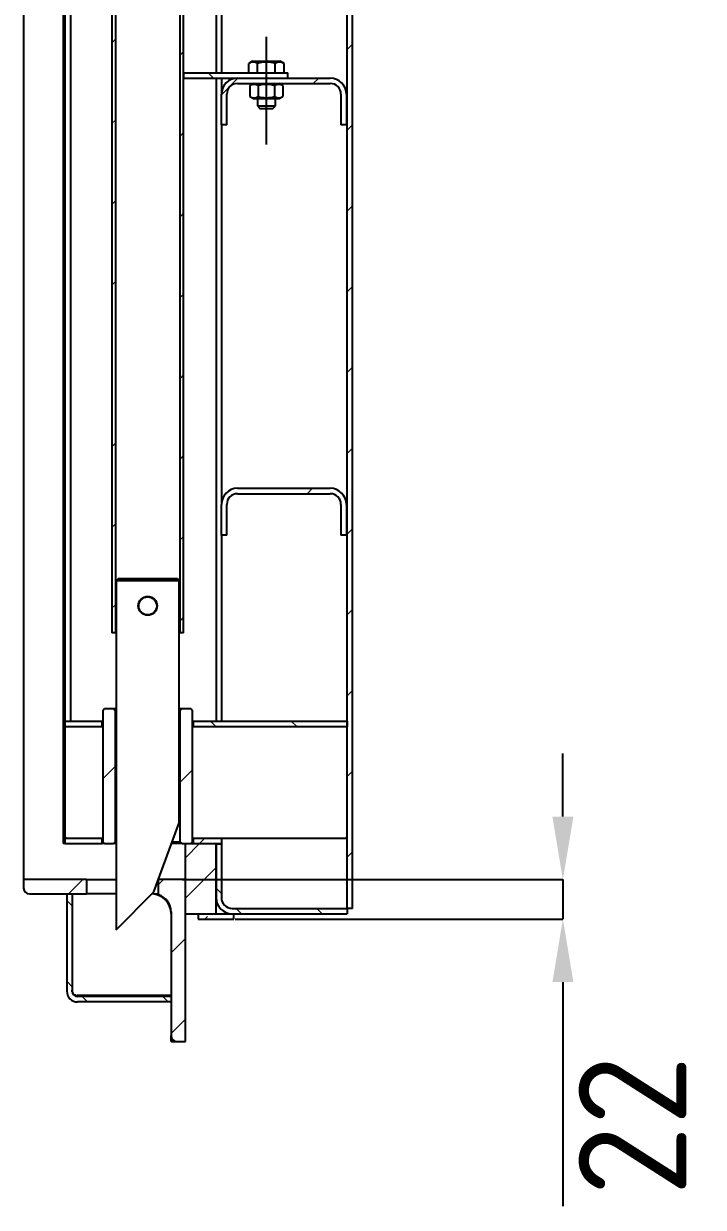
# Model space of a CAD drawing. Header units: millimetres. Extents: x 0 to 594, y 0 to 420.
# Drawn here: x 276.2 to 314, y 157.7 to 223.5 of the extents above; entities that cross this region are included whole.
import ezdxf

# ---------------------------------------------------------------- set-up
doc = ezdxf.new("R2010")
doc.units = ezdxf.units.MM
doc.header["$PDSIZE"] = -1
doc.layers.add('FORMAT', color=7, linetype='Continuous')
doc.styles.add('GOST-2.304_Type-B', font='')
doc.styles.add('SLDTEXTSTYLE1', font='TXT', dxfattribs={"width": 0.7})
doc.styles.get('GOST-2.304_Type-B').set_extended_font_data('GOST Common')
doc.dimstyles.new('SLDDIMSTYLE0', dxfattribs={"dimtxt": 3.5, "dimasz": 3.5, "dimexe": 0, "dimexo": 0.0625, "dimgap": 0.875, "dimtad": 2, "dimdec": 1, "dimlfac": 10, "dimrnd": 1e-09, "dimzin": 12, "dimdsep": 46, "dimtxsty": 'SLDTEXTSTYLE1', "dimsah": 1, "dimcen": 0.09, "dimadec": 0, "dimazin": 3, "dimtfac": 1, "dimtdec": 1, "dimtmove": 0, "dimatfit": 0, "dimfxl": 1, "dimfrac": 2, "dimtolj": 1, "dimtzin": 12, "dimarcsym": 0})

# ---------------------------------------------------------------- blocks, each defined once
blk = doc.blocks.new('SW_HATCH_0')
at = {"color": 0, "linetype": 'Continuous', "lineweight": 18}
for p, q in [((-3.9, 54.472), (-4.1, 54.272)), ((9.3, 54.201), (9, 53.901)), ((-6.7, 53.917), (-6.8, 53.817)), ((-0.1, 53.782), (-0.3, 53.582)), ((1.268, 52.613), (1.568, 52.313)), ((2.922, 52.313), (2, 51.391)), ((7.412, 52.313), (7.112, 52.013)), ((-6.7, 51.672), (-6.8, 51.572)), ((-6.7, 49.427), (-6.8, 49.327)), ((-3.9, 49.982), (-4.1, 49.782)), ((9.3, 49.711), (9, 49.411)), ((-0.1, 49.291), (-0.3, 49.091)), ((-6.7, 47.182), (-6.8, 47.082)), ((-3.9, 45.491), (-4.1, 45.291)), ((-6.7, 44.936), (-6.8, 44.836)), ((-0.1, 44.801), (-0.3, 44.601)), ((9.3, 45.221), (9, 44.921)), ((-6.7, 42.691), (-6.8, 42.591)), ((-3.9, 41.001), (-4.1, 40.801)), ((-6.7, 40.446), (-6.8, 40.346)), ((-0.1, 40.311), (-0.3, 40.111)), ((9.3, 40.731), (9, 40.431)), ((9.3, 36.241), (9, 35.941)), ((-6.7, 35.956), (-6.8, 35.856)), ((-0.1, 35.821), (-0.3, 35.621)), ((-6.7, 33.711), (-6.8, 33.611)), ((-3.9, 32.021), (-4.1, 31.821)), ((9.3, 31.751), (9, 31.451)), ((-6.7, 31.466), (-6.8, 31.366)), ((-0.1, 31.331), (-0.3, 31.131)), ((-6.7, 29.221), (-6.8, 29.121)), ((2.454, 29.395), (2.118, 29.059)), ((7.062, 29.513), (6.762, 29.213)), ((-6.7, 26.976), (-6.8, 26.876)), ((-3.9, 27.531), (-4.1, 27.331)), ((9.3, 27.261), (9, 26.961)), ((-0.1, 26.841), (-0.3, 26.641)), ((-6.7, 24.731), (-6.8, 24.631)), ((-3.9, 23.041), (-4.1, 22.841)), ((-6.7, 22.486), (-6.8, 22.386)), ((9.3, 22.77), (9, 22.47)), ((-0.1, 22.351), (-0.3, 22.151)), ((-6.7, 20.241), (-6.8, 20.141)), ((-6.7, 17.996), (-6.8, 17.896)), ((9.3, 18.28), (9, 17.98)), ((1.397, 16.563), (1.697, 16.263)), ((5.888, 16.563), (6.188, 16.263)), ((-6.7, 15.751), (-6.8, 15.651)), ((-3.91, 14.051), (-4.6, 13.361)), ((0.4, 13.87), (-0.29, 13.18)), ((-6.7, 13.506), (-6.8, 13.406)), ((9.3, 13.79), (9, 13.49)), ((-6.7, 11.261), (-6.8, 11.161)), ((1.083, 10.063), (0.783, 9.763)), ((0.783, 9.763), (0, 8.98)), ((9.3, 9.3), (9, 9)), ((1.7, 8.435), (0, 6.735)), ((-5.707, 7.763), (-6.507, 6.963)), ((-1.217, 7.763), (-1.5, 7.48)), ((1.7, 7.28), (2, 6.98)), ((-6.6, 6.6), (-6.3, 6.3)), ((2.817, 6.163), (3.117, 5.863)), ((7.307, 6.163), (7.607, 5.863)), ((1.221, 5.712), (1.073, 5.563)), ((0, 4.49), (-0.8, 3.69)), ((-6.6, 2.11), (-6.3, 1.81)), ((-5.753, 1.263), (-5.453, 0.963)), ((-1.263, 1.263), (-0.963, 0.963)), ((0, 0), (-0.8, -0.8))]:
    blk.add_line(p, q, dxfattribs=at)
blk = doc.blocks.new('*D62')
at = {"layer": 'Defpoints', "color": 0, "transparency": 16777216}
for p in [(284.928, 175.966), (287.865, 173.766), (306.159, 173.766)]:
    blk.add_point(p, dxfattribs=at)
at = {"layer": 'FORMAT', "color": 0, "lineweight": -2, "transparency": 16777216}
for p, q in [((306.159, 179.466), (306.159, 182.966)), ((284.991, 175.966), (306.159, 175.966)), ((306.159, 175.966), (306.159, 173.766)), ((287.928, 173.766), (306.159, 173.766)), ((306.159, 170.266), (306.159, 157.816))]:
    blk.add_line(p, q, dxfattribs=at)
at = {"layer": 'FORMAT', "color": 0, "transparency": 16777216}
for points in [[(305.576, 179.466), (306.743, 179.466), (306.159, 175.966)], [(305.576, 170.266), (306.743, 170.266), (306.159, 173.766)]]:
    blk.add_solid(points, dxfattribs=at)
at = {"layer": 'FORMAT', "color": 0, "transparency": 16777216, "insert": (310.034, 162.291), "char_height": 6, "attachment_point": 5, "rotation": 90, "style": 'GOST-2.304_Type-B'}
blk.add_mtext('\\A1;22', dxfattribs=at)

msp = doc.modelspace()

# ---------------------------------------------------------------- linework, layer by layer
at = {"layer": 'FORMAT'}
for p, q in [((276.165, 274.916), (276.165, 175.966)), ((278.365, 274.291), (278.365, 177.966)), ((278.465, 274.291), (278.465, 177.966)), ((294.165, 174.366), (294.165, 274.306)), ((294.465, 174.366), (294.465, 274.306)), ((278.765, 271.716), (278.765, 184.766)), ((281.065, 259.679), (281.065, 189.679)), ((281.265, 259.679), (281.265, 189.679)), ((284.865, 189.679), (284.865, 259.679)), ((285.065, 189.679), (285.065, 259.679)), ((286.865, 243.316), (286.865, 220.816)), ((287.165, 240.716), (287.165, 220.816)), ((289.665, 216.816), (289.665, 222.816)), ((288.9, 221.456), (288.684, 221.331)), ((288.684, 220.816), (288.684, 221.331)), ((288.9, 221.456), (289.665, 221.456)), ((289.175, 220.816), (289.175, 221.331)), ((289.665, 221.456), (290.43, 221.456)), ((290.156, 220.816), (290.156, 221.331)), ((290.647, 221.331), (290.43, 221.456)), ((290.647, 220.816), (290.647, 221.331)), ((285.065, 220.816), (285.065, 220.516)), ((285.065, 220.816), (290.865, 220.816)), ((285.065, 220.516), (290.865, 220.516)), ((286.865, 220.516), (286.865, 184.766)), ((287.165, 220.516), (287.165, 219.616)), ((288.065, 220.516), (293.215, 220.516)), ((290.865, 220.516), (290.865, 220.816)), ((288.065, 220.216), (293.215, 220.216)), ((288.945, 220.216), (288.742, 220.098)), ((288.742, 220.098), (288.742, 219.494)), ((288.945, 220.216), (290.025, 220.216)), ((289.204, 220.098), (289.204, 219.494)), ((290.025, 220.216), (290.385, 220.216)), ((290.127, 220.098), (290.127, 219.494)), ((290.589, 220.098), (290.385, 220.216)), ((290.589, 220.098), (290.589, 219.494)), ((287.165, 217.916), (287.165, 219.616)), ((287.465, 217.916), (287.465, 219.616)), ((288.742, 219.494), (288.945, 219.376)), ((288.945, 219.376), (290.025, 219.376)), ((289.165, 219.376), (289.165, 218.966)), ((290.025, 219.376), (290.385, 219.376)), ((290.165, 218.966), (290.165, 219.376)), ((290.385, 219.376), (290.589, 219.494)), ((293.815, 219.616), (293.815, 217.916)), ((294.115, 219.616), (294.115, 217.916)), ((289.165, 218.966), (289.315, 218.816)), ((289.165, 218.966), (289.665, 218.966)), ((289.665, 218.816), (289.315, 218.816)), ((289.665, 218.966), (290.165, 218.966)), ((290.015, 218.816), (289.665, 218.816)), ((290.015, 218.816), (290.165, 218.966)), ((287.465, 217.916), (287.165, 217.916)), ((287.165, 217.916), (287.165, 196.816)), ((294.115, 217.916), (293.815, 217.916)), ((288.065, 197.716), (293.215, 197.716)), ((288.065, 197.416), (293.215, 197.416)), ((287.165, 195.116), (287.165, 196.816)), ((287.465, 195.116), (287.465, 196.816)), ((293.815, 196.816), (293.815, 195.116)), ((294.115, 196.816), (294.115, 195.116)), ((287.465, 195.116), (287.165, 195.116)), ((287.165, 195.116), (287.165, 184.766)), ((294.115, 195.116), (293.815, 195.116)), ((281.415, 192.679), (281.315, 192.579)), ((281.315, 192.579), (281.315, 173.179)), ((283.065, 192.579), (281.315, 192.579)), ((284.715, 192.679), (281.415, 192.679)), ((284.815, 192.579), (283.065, 192.579)), ((284.815, 192.579), (284.715, 192.679)), ((284.815, 179.126), (284.815, 192.579)), ((281.265, 189.679), (281.065, 189.679)), ((281.315, 189.679), (281.265, 189.679)), ((284.865, 189.679), (284.815, 189.679)), ((285.065, 189.679), (284.865, 189.679)), ((280.565, 185.366), (280.665, 185.466)), ((280.565, 185.366), (280.565, 178.066)), ((280.665, 185.466), (281.155, 185.466)), ((281.155, 185.466), (281.255, 185.366)), ((281.155, 185.466), (281.315, 185.466)), ((281.255, 185.366), (281.255, 178.066)), ((281.315, 185.366), (281.255, 185.366)), ((284.815, 185.466), (284.975, 185.466)), ((284.875, 185.366), (284.815, 185.366)), ((284.875, 185.366), (284.975, 185.466)), ((284.875, 178.066), (284.875, 185.366)), ((284.975, 185.466), (285.465, 185.466)), ((285.465, 185.466), (285.565, 185.366)), ((285.565, 178.066), (285.565, 185.366)), ((278.465, 184.766), (280.54, 184.766)), ((278.465, 184.466), (278.465, 184.766)), ((278.465, 184.466), (280.54, 184.466)), ((280.54, 184.466), (280.54, 184.766)), ((280.565, 184.766), (280.54, 184.766)), ((280.54, 184.466), (280.565, 184.466)), ((285.59, 184.766), (285.565, 184.766)), ((285.565, 184.466), (285.59, 184.466)), ((285.59, 184.766), (285.59, 184.466)), ((285.59, 184.766), (294.165, 184.766)), ((285.59, 184.466), (294.165, 184.466)), ((294.165, 184.766), (294.165, 184.466)), ((283.415, 175.279), (284.815, 179.126)), ((278.465, 177.966), (278.365, 177.966)), ((278.465, 178.266), (280.54, 178.266)), ((278.465, 177.966), (278.465, 178.266)), ((278.465, 177.966), (280.54, 177.966)), ((280.54, 177.966), (280.54, 178.266)), ((280.565, 178.266), (280.54, 178.266)), ((280.665, 177.966), (280.54, 177.966)), ((280.665, 177.966), (280.565, 178.066)), ((280.665, 177.966), (281.155, 177.966)), ((281.255, 178.066), (281.155, 177.966)), ((281.315, 177.966), (281.155, 177.966)), ((281.255, 178.066), (281.315, 178.066)), ((284.975, 177.966), (284.393, 177.966)), ((284.43, 178.066), (284.875, 178.066)), ((284.975, 177.966), (284.875, 178.066)), ((284.975, 177.966), (285.465, 177.966)), ((285.165, 177.966), (286.865, 177.966)), ((285.165, 174.066), (285.165, 177.966)), ((285.565, 178.066), (285.465, 177.966)), ((285.59, 178.266), (285.565, 178.266)), ((285.59, 178.266), (285.59, 177.966)), ((285.59, 178.266), (287.165, 178.266)), ((285.59, 177.966), (287.165, 177.966)), ((286.865, 174.066), (286.865, 177.966)), ((286.865, 177.941), (286.865, 174.966)), ((287.165, 177.941), (286.865, 177.941)), ((287.165, 178.266), (294.065, 178.266)), ((287.165, 178.266), (287.165, 177.966)), ((287.165, 177.966), (287.165, 177.941)), ((287.165, 177.941), (287.165, 174.966)), ((276.165, 175.966), (276.165, 175.496)), ((279.665, 175.966), (276.165, 175.966)), ((279.665, 175.966), (279.665, 175.166)), ((279.665, 175.966), (281.315, 175.966)), ((283.665, 175.12), (283.665, 175.966)), ((285.165, 175.966), (283.665, 175.966)), ((285.165, 166.966), (285.165, 175.966)), ((276.495, 175.166), (279.665, 175.166)), ((278.565, 175.166), (278.565, 169.766)), ((278.565, 175.166), (278.865, 175.166)), ((278.865, 175.166), (278.865, 169.766)), ((281.315, 175.166), (279.665, 175.166)), ((281.315, 173.179), (283.415, 175.279)), ((283.365, 175.166), (283.302, 175.166)), ((287.765, 174.366), (294.165, 174.366)), ((294.165, 174.366), (294.165, 174.066)), ((294.465, 174.366), (294.165, 174.366)), ((284.365, 174.166), (284.365, 167.296)), ((285.165, 174.066), (286.865, 174.066)), ((285.865, 174.066), (285.865, 173.766)), ((285.865, 174.066), (287.865, 174.066)), ((285.865, 173.766), (287.865, 173.766)), ((287.765, 174.066), (294.165, 174.066)), ((287.865, 173.766), (287.865, 174.066)), ((279.069, 169.535), (278.986, 169.533)), ((279.165, 169.537), (284.365, 169.537)), ((284.365, 169.466), (279.165, 169.466)), ((284.365, 169.166), (279.165, 169.166)), ((284.365, 169.466), (284.365, 169.166)), ((284.365, 166.966), (284.365, 167.296)), ((284.365, 166.966), (284.695, 166.966)), ((284.695, 166.966), (285.165, 166.966))]:
    msp.add_line(p, q, dxfattribs=at)
for radius in [0.525, 0.5]:
    msp.add_circle((283.065, 191.179), radius, dxfattribs=at)
for centre, radius, start, end in [((288.929, 220.96), 0.445, 56.49907, 123.50093), ((289.665, 219.746), 1.659, 72.79837, 107.20163), ((290.402, 220.96), 0.445, 56.49907, 123.50093), ((288.065, 219.616), 0.9, 90, 180), ((293.215, 219.616), 0.9, 0, 90), ((288.065, 219.616), 0.6, 90, 180), ((288.973, 219.746), 0.421, 56.74416, 123.25584), ((289.665, 218.615), 1.553, 72.703, 107.297), ((290.358, 219.749), 0.418, 56.49907, 123.50093), ((293.215, 219.616), 0.6, 0, 90), ((288.973, 219.846), 0.421, 236.73422, 303.26578), ((289.665, 220.977), 1.553, 252.703, 287.297), ((290.358, 219.843), 0.418, 236.49907, 303.50093), ((288.065, 196.816), 0.9, 90, 180), ((288.065, 196.816), 0.6, 90, 180), ((293.215, 196.816), 0.9, 0, 90), ((293.215, 196.816), 0.6, 0, 90), ((278.565, 178.366), 0.1, 180, 270), ((294.065, 178.366), 0.1, 270, 0), ((276.495, 175.496), 0.33, 180, 270), ((283.265, 174.066), 1.1, 0, 88.1104), ((283.365, 174.166), 1, 84.26083, 90), ((283.365, 174.166), 1, 72.5424, 84.26083), ((283.365, 174.166), 1, 0, 72.5424), ((287.765, 174.966), 0.9, 180, 270), ((287.765, 174.966), 0.6, 180, 270), ((279.165, 169.766), 0.6, 180, 270), ((278.569, 169.766), 0.301, 353.34752, 9.56939), ((279.165, 169.766), 0.3, 180, 270), ((279.1, 169.762), 0.235, 187.57431, 286.13119), ((284.695, 167.296), 0.33, 180, 270)]:
    msp.add_arc(centre, radius, start, end, dxfattribs=at)

# ---------------------------------------------------------------- block references
msp.add_blockref('SW_HATCH_0', (285.165, 168.203), dxfattribs=at)

# ---------------------------------------------------------------- dimensions: what is measured, and where the dimension line sits
dim = msp.add_linear_dim(base=(306.159, 173.766), p1=(284.928, 175.966), p2=(287.865, 173.766), angle=90, dimstyle='SLDDIMSTYLE0', override={"dimtxt": 6, "dimtxsty": 'GOST-2.304_Type-B'}, dxfattribs=at)
dim.commit()
dim.dimension.update_dxf_attribs({"geometry": '*D62', "text_midpoint": (310.034, 162.291)})

doc.saveas('drawing.dxf')
